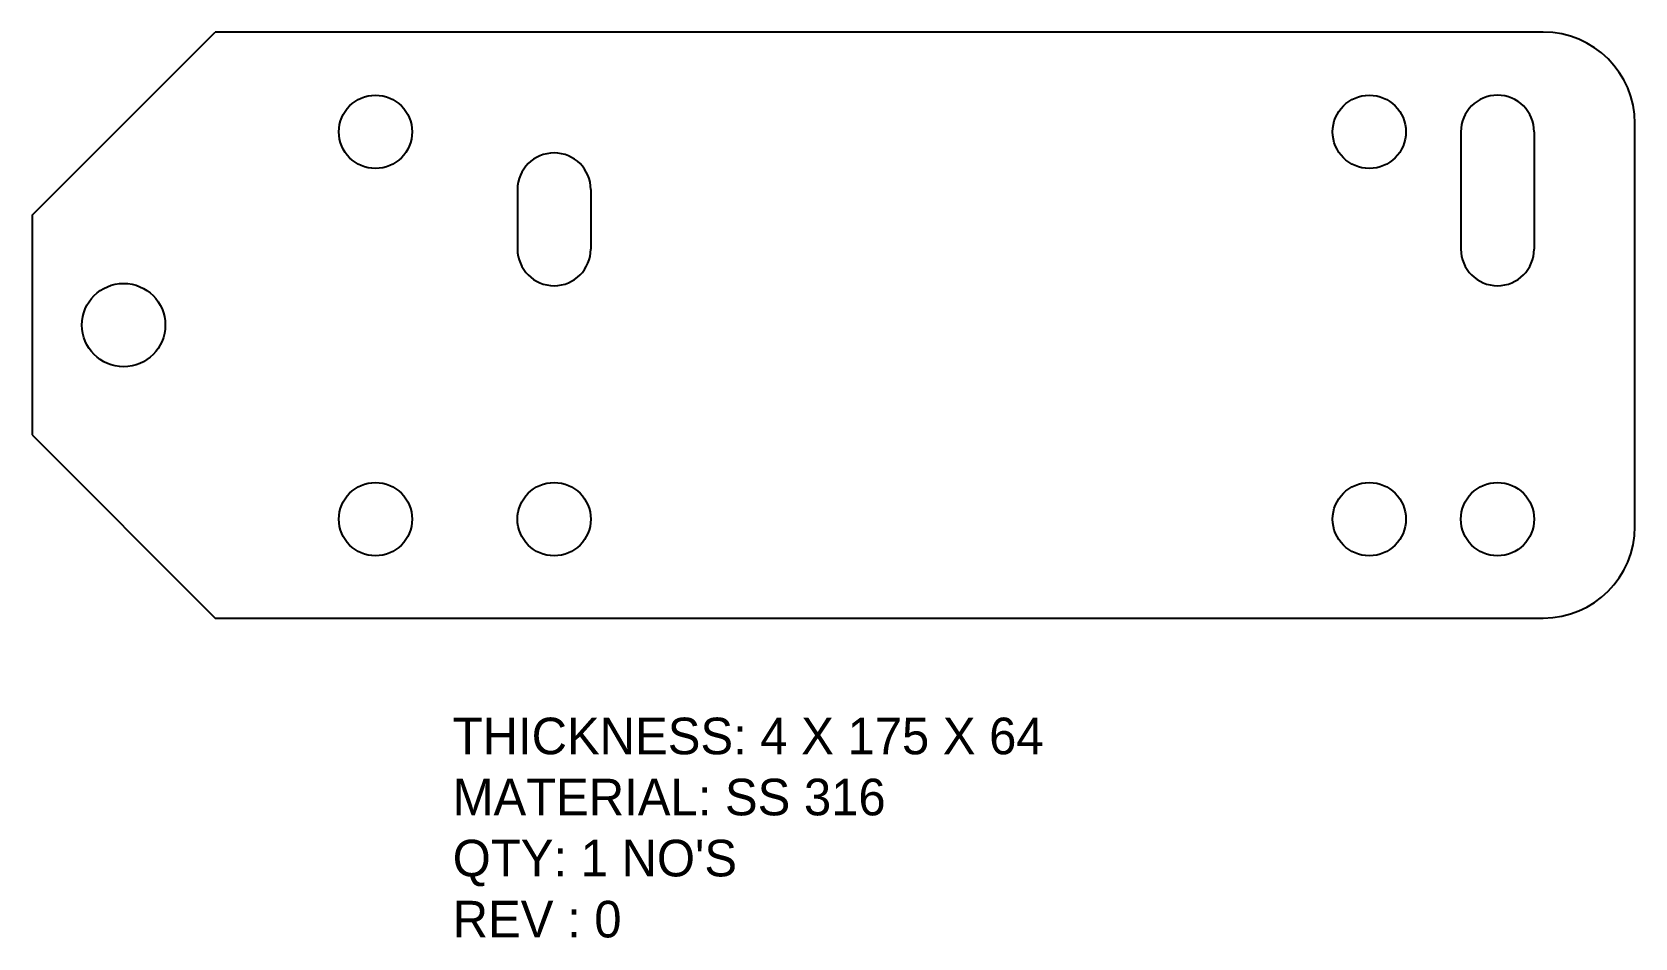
# Model space of a CAD drawing. Header units: inches. Extents: x 2233 to 2408, y 100 to 199.
import ezdxf

# ---------------------------------------------------------------- set-up
doc = ezdxf.new("R2010")
doc.units = ezdxf.units.IN
doc.header["$MEASUREMENT"] = 0
doc.layers.add('LaserCutting', color=3, linetype='Continuous')

msp = doc.modelspace()

# ---------------------------------------------------------------- linework, layer by layer
at = {"layer": 'LaserCutting'}
for p, q in [((2233.17, 178.96), (2253.17, 198.96)), ((2398.17, 198.96), (2253.17, 198.96)), ((2389.17, 188.06), (2389.17, 175.26)), ((2397.17, 188.06), (2397.17, 175.26)), ((2408.17, 144.96), (2408.17, 188.96)), ((2286.17, 181.76), (2286.17, 175.26)), ((2294.17, 181.76), (2294.17, 175.26)), ((2233.17, 178.96), (2233.17, 154.96)), ((2233.17, 154.96), (2253.17, 134.96)), ((2253.17, 134.96), (2398.17, 134.96))]:
    msp.add_line(p, q, dxfattribs=at)
for centre, radius in [((2270.67, 188.06), 4), ((2379.17, 188.06), 4), ((2243.17, 166.96), 4.55), ((2270.67, 145.76), 4), ((2290.17, 145.76), 4), ((2379.17, 145.76), 4), ((2393.17, 145.76), 4)]:
    msp.add_circle(centre, radius, dxfattribs=at)
for centre, radius, start, end in [((2398.17, 188.96), 10, 0, 90), ((2393.17, 188.06), 4, 0, 180), ((2290.17, 181.76), 4, 0, 180), ((2290.17, 175.26), 4, 180, 0), ((2393.17, 175.26), 4, 180, 0), ((2398.17, 144.96), 10, 270, 0)]:
    msp.add_arc(centre, radius, start, end, dxfattribs=at)

# ---------------------------------------------------------------- texts
at = {"layer": 'LaserCutting', "insert": (2279.1, 124.08), "char_height": 4, "width": 174.5146, "attachment_point": 1}
msp.add_mtext("{\\fCentury Gothic|b0|i0|c0|p18;THICKNESS: 4 X 175 X 64\\PMATERIAL: SS 316\\PQTY: 1 NO'S\\PREV : 0}", dxfattribs=at)

doc.saveas('drawing.dxf')
